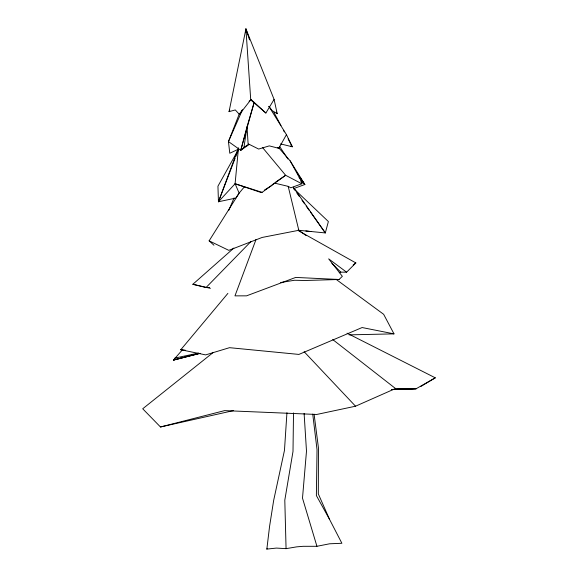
<?xml version="1.0" encoding="UTF-8"?>
<svg xmlns="http://www.w3.org/2000/svg" width="578" height="578" viewBox="0 0 578 578"><rect width="100%" height="100%" fill="white"/><g stroke="black" fill="none" stroke-linecap="round" stroke-linejoin="round"><path stroke-width="0.87" d="M293.508 412.909L293.003 451.425L284.802 500.187L286.067 548.652L296.673 546.86L303.118 546.311L316.932 546.297L329.612 543.79L341.887 543.277L329.568 519.42L316.376 495.548L317.033 449.706L312.741 414.101M286.941 412.706L284.47 450.356L273.654 500.461L269.579 526.327L266.848 549.1L276.414 548.081L286.067 548.652M245.657 32.498L245.925 28.9L274.088 99.402L277.194 113.685L272.028 110.535L268.922 106.316M213.954 245.231L209.128 240.831L239.14 193.117L235.094 183.753L238.49 147.823M239.545 113.245L228.447 141.574L240.751 150.302L243.938 147.491L247.037 126.734L254.19 102.378L251.249 99.792L250.736 99.878L239.4 114.401L235.289 109.936L229.054 111.655L245.925 28.9L249.544 39.911M249.017 144.608L240.751 150.302L247.037 126.734L248.106 143.785L258.655 149.059L269.29 145.88L278.798 148.315L286.45 134.631L268.878 106.374M240.751 150.302L254.19 102.378L265.873 113.028L274.088 99.402M244.61 186.549L239.14 193.117L235.81 198.081L218.448 201.758L238.338 148.308M256.04 239.444L234.964 295.864L246.546 295.842L295.69 277.426L339.069 279.485L342.349 276.335L328.672 258.865L346.605 272.187L355.853 262.932L298.638 230.817M242.42 109.892L228.447 141.574L229.784 153.257L238.62 149.102L217.942 186.195L218.448 201.758L235.101 158.293M235.737 156.624L237.984 150.771M228.772 210.37L234.068 197.922M229.054 111.655L229.791 110.102M239.4 114.401L242.196 110.03M266.848 549.1L267.376 548.291M200.255 353.346L173.436 360.08L182.164 350.116M335.991 279.29L383.655 314.309L394.001 333.867L362.103 327.545L298.898 354.422L229.509 347.681L205.624 354.899L180.806 349.712L227.898 293.378M218.448 201.758L235.094 183.753L262.101 192.344L285.64 175.286L301.832 183.761L301.348 181.261L290.142 160.843L278.415 147.412M233.852 248.063L192.85 284.282L206.057 287.526L251.054 241.431M273.64 183.631L271.017 185.979L264.392 190.111M199.692 353.404L173.436 360.08L174.838 358.96M213.361 352.356L142.708 408.776L160.474 426.983L233.389 410.618M353.18 264.934L355.853 262.932M243.938 147.491L248.648 144.153M275.713 182.077L285.64 175.286L262.426 147.397M249.053 101.273L251.249 99.792M420.863 386.451L435.292 377.824L347.075 333.181M391.855 389.63L416.102 388.763L435.292 377.824M160.474 426.983L224.632 410.618L316.722 414.469L355.535 406.204L395.511 388.524L416.102 388.763L391.935 389.594M339.264 272.751L340.782 272.144L346.605 272.187M301.832 183.761L290.792 187.814L288.198 186.362L274.297 183.045M294.751 190.046L293.718 188.594L304.816 184.526L290.142 160.843M173.436 360.08L198.341 353.411M174.845 358.085L198.688 353.05M293.718 188.594L328.376 221.54L325.32 232.934L298.812 230.297L262.123 237.45L228.801 250.353L209.128 240.831M280.619 282.534L294.505 280.258L304.924 280.503L339.069 279.485M180.806 349.712L182.576 349.466L180.806 349.712L185.17 350.16M262.101 192.344L260.714 192.402L235.094 183.753M206.057 287.526L209.648 287.411M391.855 389.543L416.102 388.763M349.011 334.864L394.001 333.867M299.072 177.786L300.719 177.945M305.834 230.94L310.892 231.583M192.85 284.282L210.414 288.343M280.554 143.9L292.302 146.79L286.45 134.631M290.727 145.996L292.302 146.79L288.111 138.944M277.353 147.506L278.798 148.315M298.212 229.806L306.21 235.636M332.74 339.561L395.511 388.524M300.704 181.037L304.816 184.526L299.845 177.02M265.873 113.028L250.736 99.878L245.925 28.9M331.88 263.301L340.782 272.144M304.129 351.706L355.535 406.204M302.699 181.651L304.816 184.526M296.825 192.958L299.418 196.592M302.005 200.226L304.599 203.861M306.152 206.043L309.259 210.399M310.299 211.851L325.32 232.934L293.292 187.156M279.485 146.248L287.931 159.008M297.367 173.263L298.855 175.517M273.856 112.277L280.98 125.607M283.495 130.317L284.34 131.885M276.385 112.132L277.194 113.685M329.568 519.42L318.312 493.901L318.456 447.928L314.092 414.245M316.932 546.297L302.496 498.149L306.492 451.151L304.107 413.393M288.198 186.362L298.812 230.297"/></g></svg>
